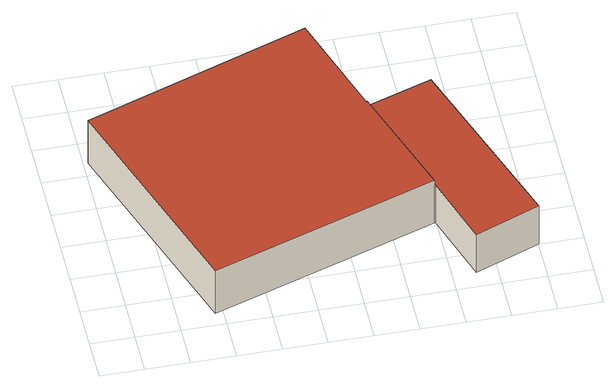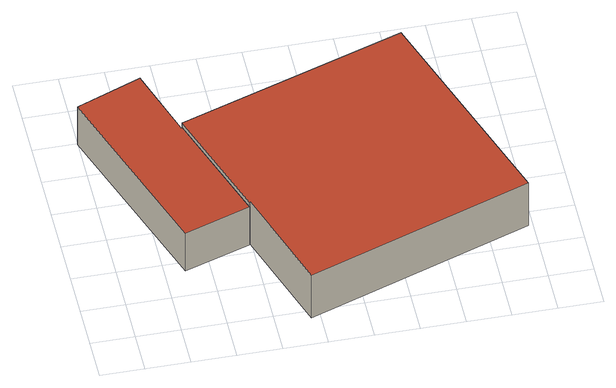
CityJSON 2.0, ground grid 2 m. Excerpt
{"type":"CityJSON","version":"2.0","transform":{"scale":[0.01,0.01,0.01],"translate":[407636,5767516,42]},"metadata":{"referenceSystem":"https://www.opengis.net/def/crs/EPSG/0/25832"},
"CityObjects":{
"building1":{"type":"Building","attributes":{"Gemeindeschluessel":"05515000","Geometrietyp2DReferenz":"3000","function":"31001_1310"},"children":["building1-1","building1-2"]},
"building1-1":{"type":"BuildingPart","attributes":{"roofType":"1000","measuredHeight":2.26},"parents":["building1"],"geometry":[{"type":"Solid","lod":"2","boundaries":[[[[0,1,2,3]],[[4,5,1,0]],[[6,7,5,4]],[[8,9,10,11]],[[3,2,9,8]],[[11,6,4,0,3,8]],[[1,5,7,10,9,2]],[[7,6,11,10]]]],"semantics":{"surfaces":[{"type":"WallSurface"},{"type":"RoofSurface"},{"type":"GroundSurface"},{"type":"ClosureSurface"}],"values":[[0,0,0,0,0,1,2,3]]}}]},
"building1-2":{"type":"BuildingPart","attributes":{"roofType":"1000","measuredHeight":2.54},"parents":["building1"],"geometry":[{"type":"Solid","lod":"2","boundaries":[[[[12,13,7,6,14]],[[15,16,13,12]],[[17,18,16,15]],[[19,20,18,17]],[[21,11,10,20,19]],[[19,17,15,12,14,21]],[[13,16,18,20,10,7]],[[11,21,14,6]],[[7,10,11,6]]]],"semantics":{"surfaces":[{"type":"WallSurface"},{"type":"RoofSurface"},{"type":"GroundSurface"},{"type":"ClosureSurface"}],"values":[[0,0,0,0,0,1,2,0,3]]}}]}
},
"vertices":[
[1505,86,316],[1505,86,90],[1802,202,90],[1802,202,316],[1395,419,316],[1395,419,90],[1391,417,316],[1391,417,90],[1508,1050,316],[1508,1050,90],[1209,950,90],[1209,950,316],
[364,72,344],[364,72,90],[1391,417,344],[20,1079,344],[20,1079,90],[1041,1440,344],[1041,1440,90],[1205,949,344],[1205,949,90],[1209,950,344]
]}
